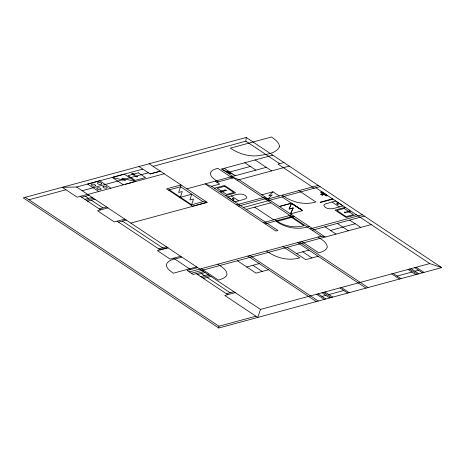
<?xml version="1.0" encoding="UTF-8"?>
<svg xmlns="http://www.w3.org/2000/svg" width="465" height="465" viewBox="0 0 465 465"><rect width="100%" height="100%" fill="white"/><g stroke="black" fill="none" stroke-linecap="round" stroke-linejoin="round"><path stroke-width="0.7" d="M218.777 327.999L23.25 197.858L246.223 137.46L441.75 267.596L218.777 327.999L218.945 326.221L25.273 197.311M279.686 163.703L245.869 141.191L246.223 137.46M191.615 204.751L193.51 198.979L189.877 199.967L191.754 194.196L179.63 197.48M180.379 197.276L182.286 191.516L178.653 192.498L180.542 186.738L202.984 201.671L207.07 202.298L192.679 206.198L166.586 188.831L180.984 184.931L180.594 186.767L168.435 190.063M441.75 267.596L429.741 263.574L260.505 309.423L257.773 317.432L224.781 295.478L235.284 292.63M291.526 203.24L289.154 209.076L293.235 207.971L290.503 213.906L302.622 210.622L291.526 203.24L279.407 206.518M291.514 203.153L289.073 209.012L293.212 207.89L290.509 213.819M135.885 176.142L136.065 176.805L137.611 176.706L136.135 176.072M268.055 198.979L272.13 194.945L268.712 195.87L272.996 191.783L279.25 195.945M238.708 200.88L245.427 198.91L246.688 197.927L246.869 197.253C244.985 193.719 239.975 193.678 236.511 194.55L227.681 196.939L235.075 201.862L238.708 200.88L231.314 195.957M331.993 202.008L325.273 203.978L324.006 204.96L323.826 205.64C325.709 209.169 330.725 209.215 334.184 208.337L343.019 205.949L335.62 201.025L331.993 202.008L339.386 206.931M28.97 199.776L65.943 189.761M87.618 194.353L77.085 197.177L62.246 187.296L76.632 187.035L142.796 169.115M153.043 166.336L245.869 141.191M112.245 177.45L124.364 174.166L135.46 181.553L121.801 178.136L125.498 180.594L112.245 177.45L123.341 184.832M82.177 190.731L148.347 172.806M150.044 173.933L160.291 171.161M160.349 171.196L150.102 173.974L138.913 166.528M125.288 184.239L133.327 182.059M87.792 194.463L164.209 173.765M81.724 197.247L89.007 195.271M84.903 199.363L92.186 197.387M86.292 200.281L93.57 198.311M87.676 201.206L94.959 199.235M232.75 176.398L221.654 169.01L272.827 155.165M229.786 172.009L250.339 166.447M99.307 208.948L106.59 206.977M108.002 207.913L97.499 210.761L114.256 221.915L124.847 219.125M186.843 188.831L266.3 167.319M283.929 162.552L278.064 164.139L314.23 188.215M216.911 182.268L233.395 177.799M211.569 186.314L277.96 230.501L275.937 231.047L205.088 183.89L211.569 186.314L219.683 184.117L215.243 181.158M237.092 180.263L289.294 166.121M214.429 188.215L224.554 185.471L235.65 192.859L225.525 195.602M118.546 222.131L126.23 220.05M190.83 204.966L202.984 201.671M130.81 223.095L207.221 202.397L149.16 163.75M261.801 194.818L272.996 191.783M236.569 204.838L265.207 197.084M238.417 206.071L267.055 198.311M266.044 199.531L318.246 185.39M267.892 200.764L320.094 186.622M243.369 207.477L267.98 200.81M246.293 209.424L270.903 202.757M321.112 192.522L322.344 192.185M324.413 193.562L320.879 194.044L320.681 194.446L322.396 195.056L323.175 194.37L324.913 193.899M279.314 206.46L291.433 203.176L282.046 196.928M325.733 195.596L326.982 195.277M332.469 198.828L320.158 202.165L320.618 202.473L332.928 199.136M158.768 248.897L166.453 246.816M160.152 249.821L167.836 247.74M167.9 247.781L157.397 250.629L170.149 259.115L180.653 256.267M263.3 222.636L291.939 214.877M265.149 223.863L293.787 216.103M294.578 216.632L276.489 221.532C285.934 228.141 298.338 230.111 309.295 226.426M345.222 207.338L335.033 210.099L346.169 217.51L356.359 214.749M181.798 257.035C176.81 259.115 168.528 258.726 166.238 264.719C166.534 268.706 170.376 271.066 173.311 273.217L196.625 266.898M310.155 228.89L362.351 214.749M312.189 230.245L364.386 216.103M330.493 230.454L355.196 223.752M197.683 267.608L187.18 270.45L193.149 274.426L203.699 271.606M189.365 271.909L321.146 236.208L325.186 236.999L191.382 273.246M371.163 224.595L325.25 237.045L239.115 179.717L231.733 176.694L321.146 236.208M197.59 274.565L205.082 272.531M200.706 276.64L208.204 274.606M202.095 277.564L209.593 275.53M203.484 278.483L210.976 276.454M246.717 266.98L259.203 263.597M296.443 253.512L308.923 250.129M268.404 269.758L255.953 273.129L237.423 260.772M318.159 256.279L305.708 259.65L287.138 247.316M226.391 293.735L233.889 291.706M321.972 296.408L325.872 295.351M328.9 294.531L343.775 290.497M397.081 276.059L411.92 272.037M414.949 271.217L418.587 270.235M218.945 326.221L255.924 316.206M221.66 169.01L230.448 173.66L226.676 171.149L235.325 175.7L224.229 168.313M315.851 187.773L429.741 263.574M323.181 193.899L320.519 192.126L321.751 191.789L327.593 195.684L326.36 196.015L323.681 194.231M322.797 194.004L323.297 194.335M349.686 220.09L360.712 227.426M255.169 159.948L271.636 170.905M416.222 267.236L423.987 272.409M414.704 267.648L422.47 272.816M298.821 190.656L315.869 202.002C304.325 205.396 291.724 202.234 282.214 195.155M411.066 268.636L418.831 273.804M409.555 269.043L417.32 274.216M408.038 269.456L415.803 274.623M337.328 223.433L348.355 230.774M244.793 162.75L255.895 170.138M291.904 203.6L302 210.325M324.983 226.786L336.015 234.128M393.192 273.472L400.964 278.645M391.681 273.885L399.447 279.058M288.992 215.673L303.976 225.647C293.897 228.617 282.912 225.769 274.646 219.561M232.448 178.054L217.725 168.26C214.911 169.155 211.156 170.091 210.296 173.329C210.738 177.531 215.109 179.693 218.19 181.92M318.13 237.022C321.71 239.62 326.819 242.12 327.337 247.008C326.349 250.751 322.013 251.832 318.757 252.867L301.663 241.486M254.669 207.157L273.705 219.829M299.611 242.038L368.018 287.568M297.594 242.591L365.996 288.114M302.698 251.815L311.934 257.965M282.889 246.572L299.809 257.837C288.405 261.191 275.972 257.999 266.608 250.984M341.403 287.504L349.174 292.677M339.892 287.916L347.657 293.084M325.018 291.944L332.783 297.112M323.5 292.357L331.266 297.524M169.237 189.801L191.673 204.734M321.989 292.764L329.755 297.937M318.089 293.822L325.855 298.989M316.572 294.229L324.343 299.402M249.891 255.512L318.293 301.041M247.868 256.058L316.276 301.587M252.943 265.294L262.179 271.444M110.862 188.209L99.713 180.786L87.589 184.07L98.737 191.493M217.823 264.196C221.41 266.8 226.536 269.305 227.054 274.216C226.066 277.965 221.712 279.052 218.445 280.087L201.293 268.677M76.626 187.04L260.505 309.423M85.368 196.259L88.542 198.375M91.314 200.223L102.945 207.96M201.333 273.548L204.455 275.623M207.227 277.471L230.14 292.718M122.388 221.09L162.605 247.857M173.532 258.197L190.563 269.537M80.311 196.3L100.719 209.889M196.154 273.612L227.786 294.665M117.075 221.154L160.216 249.868M279.575 146.69C275.507 154.496 264.341 154.421 256.581 155.885C247.27 156.374 238.039 153.316 230.349 148.149L271.514 137.001C274.856 139.453 279.238 142.145 279.575 146.69M95.633 185.5L94.767 186.145L93.349 186.122L91.971 185.651L91.256 184.727L92.122 184.088L93.541 184.111L94.918 184.582L95.633 185.5M97.016 188.081L96.941 188.837L98.092 189.604L100.33 189.842L101.196 189.203L99.917 188.029L98.272 187.738L97.016 188.081M103.061 186.442L102.992 187.197L104.143 187.965L106.375 188.203L107.246 187.564L105.968 186.389L104.323 186.099L103.061 186.442M101.684 183.861L101.132 184.419L99.4 184.483L98.022 184.012L97.307 183.088L97.859 182.536L99.591 182.472L100.969 182.943L101.684 183.861M224.973 190.208C225.072 191.382 226.856 189.999 224.973 190.208M344.885 212.296C344.983 213.47 346.768 212.087 344.885 212.296M136.216 176.311C136.315 177.485 138.099 176.101 136.216 176.311M224.642 190.04L224.822 190.702L226.374 190.609L226.007 190.168L224.642 190.04M344.553 212.127L344.734 212.79L346.28 212.691L345.919 212.255L344.553 212.127M132.798 173.416L131.589 173.747L134.176 175.468L135.391 175.142L132.798 173.416M138.355 172.829L128.015 175.631L135.17 180.385L145.504 177.589L138.355 172.829M224.583 186.331L217.312 188.302L226.56 194.457L233.831 192.487L224.583 186.331M223.095 190.545L220.27 191.313L221.375 192.051L224.206 191.284L223.095 190.545M232.913 198.439L232.302 198.602L233.477 199.386L234.087 199.218L232.913 198.439M322.111 192.504L321.716 192.353L322.111 192.504M292.514 203.804L292.171 203.897L301.651 209.884L292.514 203.804M326.18 195.213L326.18 195.213M337.224 203.501L336.608 203.67L337.788 204.455L338.398 204.286L337.224 203.501M344.193 208.483L336.863 210.471L346.14 216.649L353.476 214.661L344.193 208.483M349.389 210.901L346.559 211.668L347.669 212.406L350.5 211.639L349.389 210.901M322.425 195.038C320.774 194.887 320.414 193.202 322.425 195.038"/></g></svg>
